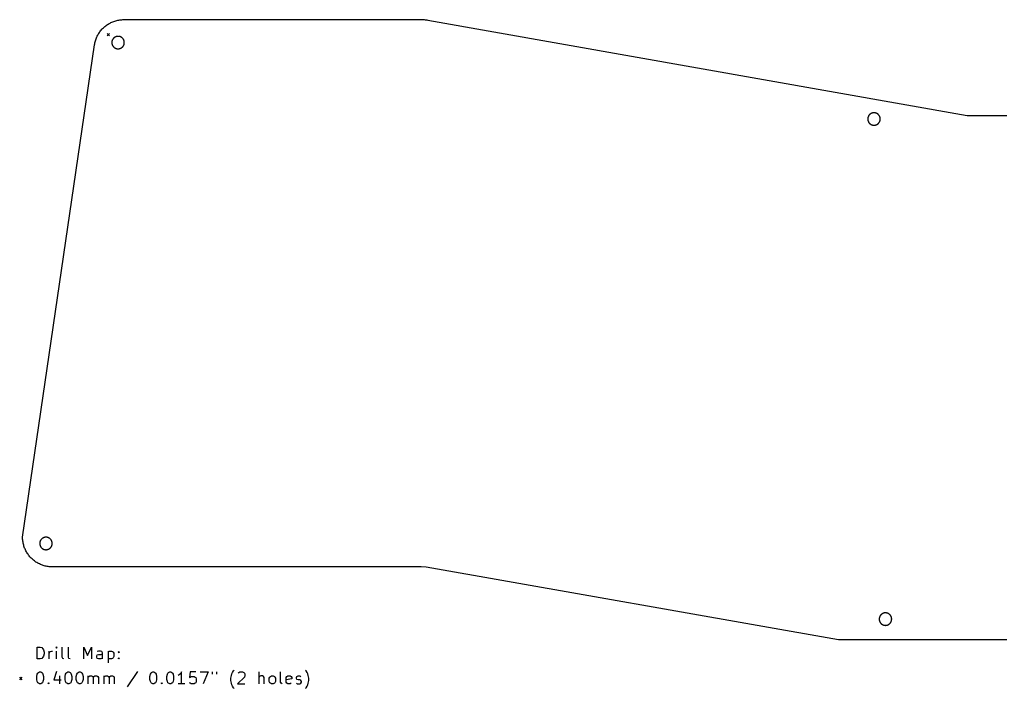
# Model space of a CAD drawing. Extents: x 37 to 367, y -224 to -111.
# Drawn here: x 37.1 to 202.2, y -223.9 to -111.3 of the extents above; entities that cross this region are included whole.
import ezdxf

# ---------------------------------------------------------------- set-up
doc = ezdxf.new("R2010")
doc.units = 0
doc.layers.add('BLACK', color=7, linetype='CONTINUOUS')

msp = doc.modelspace()

# ---------------------------------------------------------------- linework, layer by layer
at = {"layer": 'BLACK', "linetype": 'CONTINUOUS'}
for p, q in [((51.5826, -112.321), (51.7213, -112.218)), ((51.7213, -112.218), (51.8635, -112.119)), ((51.8635, -112.119), (52.009, -112.026)), ((52.009, -112.026), (52.1577, -111.938)), ((52.1577, -111.938), (52.3093, -111.855)), ((52.3093, -111.855), (52.4637, -111.777)), ((52.4637, -111.777), (52.6207, -111.704)), ((52.6207, -111.704), (52.7801, -111.637)), ((52.7801, -111.637), (52.9417, -111.576)), ((52.9417, -111.576), (53.1053, -111.52)), ((53.1053, -111.52), (53.2708, -111.47)), ((53.2708, -111.47), (53.4379, -111.426)), ((53.4379, -111.426), (53.6065, -111.387)), ((53.6065, -111.387), (53.7763, -111.354)), ((53.7763, -111.354), (53.9471, -111.328)), ((53.9471, -111.328), (54.1187, -111.307)), ((54.1187, -111.307), (54.291, -111.292)), ((54.291, -111.292), (54.4636, -111.283)), ((54.4636, -111.283), (54.6365, -111.28)), ((54.6365, -111.28), (104.91, -111.276)), ((104.91, -111.276), (105.055, -111.278)), ((105.055, -111.278), (105.201, -111.284)), ((105.201, -111.284), (105.346, -111.295)), ((105.346, -111.295), (105.491, -111.31)), ((105.491, -111.31), (105.636, -111.329)), ((105.636, -111.329), (105.78, -111.352)), ((105.78, -111.352), (196.597, -127.396)), ((50.1657, -114.042), (50.2458, -113.888)), ((50.2458, -113.888), (50.3311, -113.738)), ((50.3311, -113.738), (50.4215, -113.591)), ((50.4215, -113.591), (50.517, -113.446)), ((50.517, -113.446), (50.6175, -113.306)), ((50.6175, -113.306), (50.7227, -113.169)), ((50.7227, -113.169), (50.8326, -113.035)), ((50.8326, -113.035), (50.9471, -112.905)), ((50.9471, -112.905), (51.0659, -112.78)), ((51.0659, -112.78), (51.1891, -112.659)), ((51.1891, -112.659), (51.3163, -112.541)), ((51.3163, -112.541), (51.4476, -112.429)), ((51.4476, -112.429), (51.5826, -112.321)), ((51.8, -113.6), (52.2, -114)), ((52.2, -113.6), (51.8, -114)), ((37.5858, -198.421), (49.6952, -115.518)), ((49.6952, -115.518), (49.7244, -115.348)), ((49.7244, -115.348), (49.7596, -115.179)), ((49.7596, -115.179), (49.8006, -115.011)), ((49.8006, -115.011), (49.8473, -114.844)), ((49.8473, -114.844), (49.8998, -114.679)), ((49.8998, -114.679), (49.958, -114.517)), ((49.958, -114.517), (50.0218, -114.356)), ((50.0218, -114.356), (50.091, -114.198)), ((50.091, -114.198), (50.1657, -114.042)), ((52.6117, -115.087), (52.6104, -115.123)), ((52.6104, -115.123), (52.6104, -115.159)), ((52.6104, -115.159), (52.6117, -115.196)), ((52.6142, -115.05), (52.6117, -115.087)), ((52.6117, -115.196), (52.6142, -115.232)), ((52.618, -115.014), (52.6142, -115.05)), ((52.6142, -115.232), (52.618, -115.268)), ((52.623, -114.978), (52.618, -115.014)), ((52.618, -115.268), (52.623, -115.305)), ((52.6293, -114.942), (52.623, -114.978)), ((52.623, -115.305), (52.6293, -115.34)), ((52.6369, -114.906), (52.6293, -114.942)), ((52.6293, -115.34), (52.6369, -115.376)), ((52.6456, -114.871), (52.6369, -114.906)), ((52.6369, -115.376), (52.6456, -115.411)), ((52.6556, -114.836), (52.6456, -114.871)), ((52.6456, -115.411), (52.6556, -115.447)), ((52.6668, -114.801), (52.6556, -114.836)), ((52.6556, -115.447), (52.6668, -115.481)), ((52.6792, -114.767), (52.6668, -114.801)), ((52.6668, -115.481), (52.6792, -115.515)), ((52.6928, -114.733), (52.6792, -114.767)), ((52.6792, -115.515), (52.6928, -115.549)), ((52.7075, -114.7), (52.6928, -114.733)), ((52.6928, -115.549), (52.7075, -115.583)), ((52.7234, -114.667), (52.7075, -114.7)), ((52.7405, -114.635), (52.7234, -114.667)), ((52.7586, -114.603), (52.7405, -114.635)), ((52.7778, -114.572), (52.7586, -114.603)), ((52.7981, -114.542), (52.7778, -114.572)), ((52.8194, -114.512), (52.7981, -114.542)), ((52.8418, -114.483), (52.8194, -114.512)), ((52.8651, -114.455), (52.8418, -114.483)), ((52.8894, -114.428), (52.8651, -114.455)), ((52.9146, -114.402), (52.8894, -114.428)), ((52.9407, -114.377), (52.9146, -114.402)), ((52.9676, -114.352), (52.9407, -114.377)), ((52.9954, -114.328), (52.9676, -114.352)), ((53.0241, -114.306), (52.9954, -114.328)), ((53.0534, -114.284), (53.0241, -114.306)), ((53.0835, -114.264), (53.0534, -114.284)), ((53.1143, -114.244), (53.0835, -114.264)), ((53.1458, -114.226), (53.1143, -114.244)), ((53.1779, -114.209), (53.1458, -114.226)), ((53.2105, -114.192), (53.1779, -114.209)), ((53.2437, -114.177), (53.2105, -114.192)), ((53.2774, -114.163), (53.2437, -114.177)), ((53.3116, -114.151), (53.2774, -114.163)), ((53.3462, -114.139), (53.3116, -114.151)), ((53.3811, -114.129), (53.3462, -114.139)), ((53.4164, -114.12), (53.3811, -114.129)), ((53.452, -114.112), (53.4164, -114.12)), ((53.4879, -114.105), (53.452, -114.112)), ((53.5239, -114.1), (53.4879, -114.105)), ((53.5602, -114.096), (53.5239, -114.1)), ((53.5965, -114.093), (53.5602, -114.096)), ((53.6329, -114.092), (53.5965, -114.093)), ((53.6693, -114.091), (53.6329, -114.092)), ((53.7058, -114.092), (53.6693, -114.091)), ((53.7422, -114.094), (53.7058, -114.092)), ((53.7784, -114.098), (53.7422, -114.094)), ((53.8146, -114.103), (53.7784, -114.098)), ((53.8505, -114.109), (53.8146, -114.103)), ((53.8863, -114.116), (53.8505, -114.109)), ((53.9217, -114.124), (53.8863, -114.116)), ((53.9568, -114.134), (53.9217, -114.124)), ((53.9916, -114.145), (53.9568, -114.134)), ((54.026, -114.157), (53.9916, -114.145)), ((54.0599, -114.17), (54.026, -114.157)), ((54.0934, -114.185), (54.0599, -114.17)), ((54.1263, -114.2), (54.0934, -114.185)), ((54.1587, -114.217), (54.1263, -114.2)), ((54.1905, -114.235), (54.1587, -114.217)), ((54.2216, -114.254), (54.1905, -114.235)), ((54.2521, -114.274), (54.2216, -114.254)), ((54.2818, -114.295), (54.2521, -114.274)), ((54.3108, -114.317), (54.2818, -114.295)), ((54.339, -114.34), (54.3108, -114.317)), ((54.3664, -114.364), (54.339, -114.34)), ((54.393, -114.389), (54.3664, -114.364)), ((54.4186, -114.415), (54.393, -114.389)), ((54.4434, -114.442), (54.4186, -114.415)), ((54.4672, -114.469), (54.4434, -114.442)), ((54.49, -114.498), (54.4672, -114.469)), ((54.5118, -114.527), (54.49, -114.498)), ((54.5326, -114.557), (54.5118, -114.527)), ((54.5524, -114.588), (54.5326, -114.557)), ((54.5711, -114.619), (54.5524, -114.588)), ((54.5887, -114.651), (54.5711, -114.619)), ((54.6051, -114.683), (54.5887, -114.651)), ((54.6204, -114.716), (54.6051, -114.683)), ((54.6051, -115.599), (54.6204, -115.566)), ((54.6346, -114.75), (54.6204, -114.716)), ((54.6204, -115.566), (54.6346, -115.532)), ((54.6476, -114.784), (54.6346, -114.75)), ((54.6346, -115.532), (54.6476, -115.498)), ((54.6594, -114.818), (54.6476, -114.784)), ((54.6476, -115.498), (54.6594, -115.464)), ((54.67, -114.853), (54.6594, -114.818)), ((54.6594, -115.464), (54.67, -115.429)), ((54.6794, -114.889), (54.67, -114.853)), ((54.67, -115.429), (54.6794, -115.394)), ((54.6875, -114.924), (54.6794, -114.889)), ((54.6794, -115.394), (54.6875, -115.358)), ((54.6945, -114.96), (54.6875, -114.924)), ((54.6875, -115.358), (54.6945, -115.323)), ((54.7001, -114.996), (54.6945, -114.96)), ((54.6945, -115.323), (54.7001, -115.287)), ((54.7045, -115.032), (54.7001, -114.996)), ((54.7001, -115.287), (54.7045, -115.25)), ((54.7077, -115.068), (54.7045, -115.032)), ((54.7045, -115.25), (54.7077, -115.214)), ((54.7096, -115.105), (54.7077, -115.068)), ((54.7077, -115.214), (54.7096, -115.178)), ((54.7102, -115.141), (54.7096, -115.105)), ((54.7096, -115.178), (54.7102, -115.141)), ((52.7075, -115.583), (52.7234, -115.615)), ((52.7234, -115.615), (52.7405, -115.648)), ((52.7405, -115.648), (52.7586, -115.679)), ((52.7586, -115.679), (52.7778, -115.71)), ((52.7778, -115.71), (52.7981, -115.741)), ((52.7981, -115.741), (52.8194, -115.77)), ((52.8194, -115.77), (52.8418, -115.799)), ((52.8418, -115.799), (52.8651, -115.827)), ((52.8651, -115.827), (52.8894, -115.854)), ((52.8894, -115.854), (52.9146, -115.88)), ((52.9146, -115.88), (52.9407, -115.906)), ((52.9407, -115.906), (52.9676, -115.93)), ((52.9676, -115.93), (52.9954, -115.954)), ((52.9954, -115.954), (53.0241, -115.977)), ((53.0241, -115.977), (53.0534, -115.998)), ((53.0534, -115.998), (53.0835, -116.019)), ((53.0835, -116.019), (53.1143, -116.038)), ((53.1143, -116.038), (53.1458, -116.057)), ((53.1458, -116.057), (53.1779, -116.074)), ((53.1779, -116.074), (53.2105, -116.09)), ((53.2105, -116.09), (53.2437, -116.105)), ((53.2437, -116.105), (53.2774, -116.119)), ((53.2774, -116.119), (53.3116, -116.132)), ((53.3116, -116.132), (53.3462, -116.143)), ((53.3462, -116.143), (53.3811, -116.153)), ((53.3811, -116.153), (53.4164, -116.162)), ((53.4164, -116.162), (53.452, -116.17)), ((53.452, -116.17), (53.4879, -116.177)), ((53.4879, -116.177), (53.5239, -116.182)), ((53.5239, -116.182), (53.5602, -116.186)), ((53.5602, -116.186), (53.5965, -116.189)), ((53.5965, -116.189), (53.6329, -116.191)), ((53.6329, -116.191), (53.6693, -116.191)), ((53.6693, -116.191), (53.7058, -116.19)), ((53.7058, -116.19), (53.7422, -116.188)), ((53.7422, -116.188), (53.7784, -116.185)), ((53.7784, -116.185), (53.8146, -116.18)), ((53.8146, -116.18), (53.8505, -116.174)), ((53.8505, -116.174), (53.8863, -116.167)), ((53.8863, -116.167), (53.9217, -116.158)), ((53.9217, -116.158), (53.9568, -116.148)), ((53.9568, -116.148), (53.9916, -116.138)), ((53.9916, -116.138), (54.026, -116.125)), ((54.026, -116.125), (54.0599, -116.112)), ((54.0599, -116.112), (54.0934, -116.098)), ((54.0934, -116.098), (54.1263, -116.082)), ((54.1263, -116.082), (54.1587, -116.065)), ((54.1587, -116.065), (54.1905, -116.047)), ((54.1905, -116.047), (54.2216, -116.029)), ((54.2216, -116.029), (54.2521, -116.008)), ((54.2521, -116.008), (54.2818, -115.987)), ((54.2818, -115.987), (54.3108, -115.965)), ((54.3108, -115.965), (54.339, -115.942)), ((54.339, -115.942), (54.3664, -115.918)), ((54.3664, -115.918), (54.393, -115.893)), ((54.393, -115.893), (54.4186, -115.867)), ((54.4186, -115.867), (54.4434, -115.841)), ((54.4434, -115.841), (54.4672, -115.813)), ((54.4672, -115.813), (54.49, -115.785)), ((54.49, -115.785), (54.5118, -115.755)), ((54.5118, -115.755), (54.5326, -115.725)), ((54.5326, -115.725), (54.5524, -115.695)), ((54.5524, -115.695), (54.5711, -115.664)), ((54.5711, -115.664), (54.5887, -115.632)), ((54.5887, -115.632), (54.6051, -115.599)), ((180.369, -127.116), (180.338, -127.136)), ((180.4, -127.098), (180.369, -127.116)), ((180.433, -127.081), (180.4, -127.098)), ((180.465, -127.065), (180.433, -127.081)), ((180.498, -127.049), (180.465, -127.065)), ((180.532, -127.036), (180.498, -127.049)), ((180.566, -127.023), (180.532, -127.036)), ((180.601, -127.011), (180.566, -127.023)), ((180.636, -127.001), (180.601, -127.011)), ((180.671, -126.992), (180.636, -127.001)), ((180.707, -126.984), (180.671, -126.992)), ((180.743, -126.978), (180.707, -126.984)), ((180.779, -126.972), (180.743, -126.978)), ((180.815, -126.968), (180.779, -126.972)), ((180.851, -126.965), (180.815, -126.968)), ((180.888, -126.964), (180.851, -126.965)), ((180.924, -126.963), (180.888, -126.964)), ((180.96, -126.964), (180.924, -126.963)), ((180.997, -126.967), (180.96, -126.964)), ((181.033, -126.97), (180.997, -126.967)), ((181.069, -126.975), (181.033, -126.97)), ((181.105, -126.981), (181.069, -126.975)), ((181.141, -126.988), (181.105, -126.981)), ((181.176, -126.996), (181.141, -126.988)), ((181.212, -127.006), (181.176, -126.996)), ((181.246, -127.017), (181.212, -127.006)), ((181.281, -127.029), (181.246, -127.017)), ((181.315, -127.042), (181.281, -127.029)), ((181.348, -127.057), (181.315, -127.042)), ((181.381, -127.072), (181.348, -127.057)), ((181.413, -127.089), (181.381, -127.072)), ((181.445, -127.107), (181.413, -127.089)), ((181.476, -127.126), (181.445, -127.107)), ((181.507, -127.146), (181.476, -127.126)), ((179.866, -127.959), (179.865, -127.995)), ((179.865, -127.995), (179.865, -128.032)), ((179.865, -128.032), (179.866, -128.068)), ((179.869, -127.922), (179.866, -127.959)), ((179.866, -128.068), (179.869, -128.104)), ((179.873, -127.886), (179.869, -127.922)), ((179.869, -128.104), (179.873, -128.141)), ((179.878, -127.85), (179.873, -127.886)), ((179.873, -128.141), (179.878, -128.177)), ((179.884, -127.814), (179.878, -127.85)), ((179.878, -128.177), (179.884, -128.213)), ((179.892, -127.778), (179.884, -127.814)), ((179.884, -128.213), (179.892, -128.248)), ((179.9, -127.743), (179.892, -127.778)), ((179.892, -128.248), (179.9, -128.284)), ((179.91, -127.708), (179.9, -127.743)), ((179.9, -128.284), (179.91, -128.319)), ((179.921, -127.673), (179.91, -127.708)), ((179.91, -128.319), (179.921, -128.353)), ((179.934, -127.639), (179.921, -127.673)), ((179.921, -128.353), (179.934, -128.388)), ((179.947, -127.605), (179.934, -127.639)), ((179.934, -128.388), (179.947, -128.421)), ((179.962, -127.572), (179.947, -127.605)), ((179.947, -128.421), (179.962, -128.455)), ((179.978, -127.539), (179.962, -127.572)), ((179.962, -128.455), (179.978, -128.488)), ((179.995, -127.507), (179.978, -127.539)), ((179.978, -128.488), (179.995, -128.52)), ((180.013, -127.475), (179.995, -127.507)), ((179.995, -128.52), (180.013, -128.551)), ((180.032, -127.444), (180.013, -127.475)), ((180.013, -128.551), (180.032, -128.582)), ((180.053, -127.414), (180.032, -127.444)), ((180.032, -128.582), (180.053, -128.613)), ((180.074, -127.384), (180.053, -127.414)), ((180.053, -128.613), (180.074, -128.642)), ((180.096, -127.356), (180.074, -127.384)), ((180.074, -128.642), (180.096, -128.671)), ((180.12, -127.328), (180.096, -127.356)), ((180.096, -128.671), (180.12, -128.699)), ((180.144, -127.3), (180.12, -127.328)), ((180.12, -128.699), (180.144, -128.726)), ((180.169, -127.274), (180.144, -127.3)), ((180.144, -128.726), (180.169, -128.753)), ((180.195, -127.249), (180.169, -127.274)), ((180.169, -128.753), (180.195, -128.778)), ((180.222, -127.224), (180.195, -127.249)), ((180.195, -128.778), (180.222, -128.803)), ((180.25, -127.201), (180.222, -127.224)), ((180.279, -127.178), (180.25, -127.201)), ((180.308, -127.156), (180.279, -127.178)), ((180.338, -127.136), (180.308, -127.156)), ((181.536, -127.167), (181.507, -127.146)), ((181.565, -127.189), (181.536, -127.167)), ((181.594, -127.212), (181.565, -127.189)), ((181.621, -127.236), (181.594, -127.212)), ((181.648, -127.261), (181.621, -127.236)), ((181.621, -128.79), (181.648, -128.765)), ((181.673, -127.287), (181.648, -127.261)), ((181.648, -128.765), (181.673, -128.74)), ((181.698, -127.314), (181.673, -127.287)), ((181.673, -128.74), (181.698, -128.713)), ((181.722, -127.342), (181.698, -127.314)), ((181.698, -128.713), (181.722, -128.685)), ((181.745, -127.37), (181.722, -127.342)), ((181.722, -128.685), (181.745, -128.657)), ((181.767, -127.399), (181.745, -127.37)), ((181.745, -128.657), (181.767, -128.628)), ((181.787, -127.429), (181.767, -127.399)), ((181.767, -128.628), (181.787, -128.598)), ((181.807, -127.46), (181.787, -127.429)), ((181.787, -128.598), (181.807, -128.567)), ((181.826, -127.491), (181.807, -127.46)), ((181.807, -128.567), (181.826, -128.536)), ((181.843, -127.523), (181.826, -127.491)), ((181.826, -128.536), (181.843, -128.504)), ((181.86, -127.555), (181.843, -127.523)), ((181.843, -128.504), (181.86, -128.471)), ((181.875, -127.588), (181.86, -127.555)), ((181.86, -128.471), (181.875, -128.438)), ((181.889, -127.622), (181.875, -127.588)), ((181.875, -128.438), (181.889, -128.405)), ((181.902, -127.656), (181.889, -127.622)), ((181.889, -128.405), (181.902, -128.371)), ((181.914, -127.691), (181.902, -127.656)), ((181.902, -128.371), (181.914, -128.336)), ((181.925, -127.725), (181.914, -127.691)), ((181.914, -128.336), (181.925, -128.301)), ((181.934, -127.761), (181.925, -127.725)), ((181.925, -128.301), (181.934, -128.266)), ((181.942, -127.796), (181.934, -127.761)), ((181.934, -128.266), (181.942, -128.23)), ((181.949, -127.832), (181.942, -127.796)), ((181.942, -128.23), (181.949, -128.195)), ((181.955, -127.868), (181.949, -127.832)), ((181.949, -128.195), (181.955, -128.159)), ((181.959, -127.904), (181.955, -127.868)), ((181.955, -128.159), (181.959, -128.122)), ((181.962, -127.941), (181.959, -127.904)), ((181.959, -128.122), (181.962, -128.086)), ((181.964, -127.977), (181.962, -127.941)), ((181.962, -128.086), (181.964, -128.05)), ((181.965, -128.013), (181.964, -127.977)), ((181.964, -128.05), (181.965, -128.013)), ((196.597, -127.396), (196.655, -127.406)), ((196.655, -127.406), (196.713, -127.413)), ((196.713, -127.413), (196.771, -127.419)), ((196.771, -127.419), (196.829, -127.423)), ((196.829, -127.423), (196.887, -127.426)), ((196.887, -127.426), (196.945, -127.427)), ((196.945, -127.427), (208.721, -127.427)), ((180.222, -128.803), (180.25, -128.826)), ((180.25, -128.826), (180.279, -128.849)), ((180.279, -128.849), (180.308, -128.87)), ((180.308, -128.87), (180.338, -128.891)), ((180.338, -128.891), (180.369, -128.91)), ((180.369, -128.91), (180.4, -128.929)), ((180.4, -128.929), (180.433, -128.946)), ((180.433, -128.946), (180.465, -128.962)), ((180.465, -128.962), (180.498, -128.977)), ((180.498, -128.977), (180.532, -128.991)), ((180.532, -128.991), (180.566, -129.004)), ((180.566, -129.004), (180.601, -129.015)), ((180.601, -129.015), (180.636, -129.026)), ((180.636, -129.026), (180.671, -129.035)), ((180.671, -129.035), (180.707, -129.042)), ((180.707, -129.042), (180.743, -129.049)), ((180.743, -129.049), (180.779, -129.054)), ((180.779, -129.054), (180.815, -129.059)), ((180.815, -129.059), (180.851, -129.061)), ((180.851, -129.061), (180.888, -129.063)), ((180.888, -129.063), (180.924, -129.063)), ((180.924, -129.063), (180.96, -129.062)), ((180.96, -129.062), (180.997, -129.06)), ((180.997, -129.06), (181.033, -129.057)), ((181.033, -129.057), (181.069, -129.052)), ((181.069, -129.052), (181.105, -129.046)), ((181.105, -129.046), (181.141, -129.039)), ((181.141, -129.039), (181.176, -129.03)), ((181.176, -129.03), (181.212, -129.021)), ((181.212, -129.021), (181.246, -129.01)), ((181.246, -129.01), (181.281, -128.998)), ((181.281, -128.998), (181.315, -128.984)), ((181.315, -128.984), (181.348, -128.97)), ((181.348, -128.97), (181.381, -128.954)), ((181.381, -128.954), (181.413, -128.937)), ((181.413, -128.937), (181.445, -128.92)), ((181.445, -128.92), (181.476, -128.901)), ((181.476, -128.901), (181.507, -128.881)), ((181.507, -128.881), (181.536, -128.86)), ((181.536, -128.86), (181.565, -128.838)), ((181.565, -128.838), (181.594, -128.814)), ((181.594, -128.814), (181.621, -128.79)), ((37.5886, -198.592), (37.5858, -198.421)), ((37.5973, -198.762), (37.5886, -198.592)), ((37.6118, -198.932), (37.5973, -198.762)), ((37.6321, -199.102), (37.6118, -198.932)), ((37.6582, -199.271), (37.6321, -199.102)), ((37.69, -199.439), (37.6582, -199.271)), ((37.7275, -199.605), (37.69, -199.439)), ((37.7707, -199.77), (37.7275, -199.605)), ((37.8196, -199.934), (37.7707, -199.77)), ((40.4758, -199.428), (40.4746, -199.465)), ((40.4746, -199.465), (40.4746, -199.501)), ((40.4746, -199.501), (40.4758, -199.538)), ((40.4784, -199.392), (40.4758, -199.428)), ((40.4758, -199.538), (40.4784, -199.574)), ((40.4821, -199.356), (40.4784, -199.392)), ((40.4784, -199.574), (40.4821, -199.61)), ((40.4872, -199.32), (40.4821, -199.356)), ((40.4821, -199.61), (40.4872, -199.646)), ((40.4935, -199.284), (40.4872, -199.32)), ((40.4872, -199.646), (40.4935, -199.682)), ((40.501, -199.248), (40.4935, -199.284)), ((40.4935, -199.682), (40.501, -199.718)), ((40.5098, -199.213), (40.501, -199.248)), ((40.501, -199.718), (40.5098, -199.753)), ((40.5198, -199.178), (40.5098, -199.213)), ((40.5098, -199.753), (40.5198, -199.788)), ((40.531, -199.143), (40.5198, -199.178)), ((40.5434, -199.109), (40.531, -199.143)), ((40.557, -199.075), (40.5434, -199.109)), ((40.5717, -199.042), (40.557, -199.075)), ((40.5876, -199.009), (40.5717, -199.042)), ((40.6046, -198.976), (40.5876, -199.009)), ((40.6228, -198.945), (40.6046, -198.976)), ((40.642, -198.914), (40.6228, -198.945)), ((40.6623, -198.884), (40.642, -198.914)), ((40.6836, -198.854), (40.6623, -198.884)), ((40.7059, -198.825), (40.6836, -198.854)), ((40.7292, -198.797), (40.7059, -198.825)), ((40.7535, -198.77), (40.7292, -198.797)), ((40.7787, -198.744), (40.7535, -198.77)), ((40.8048, -198.718), (40.7787, -198.744)), ((40.8318, -198.694), (40.8048, -198.718)), ((40.8596, -198.67), (40.8318, -198.694)), ((40.8882, -198.648), (40.8596, -198.67)), ((40.9176, -198.626), (40.8882, -198.648)), ((40.9477, -198.606), (40.9176, -198.626)), ((40.9785, -198.586), (40.9477, -198.606)), ((41.01, -198.568), (40.9785, -198.586)), ((41.042, -198.55), (41.01, -198.568)), ((41.0747, -198.534), (41.042, -198.55)), ((41.1079, -198.519), (41.0747, -198.534)), ((41.1416, -198.505), (41.1079, -198.519)), ((41.1758, -198.493), (41.1416, -198.505)), ((41.2104, -198.481), (41.1758, -198.493)), ((41.2453, -198.471), (41.2104, -198.481)), ((41.2806, -198.462), (41.2453, -198.471)), ((41.3162, -198.454), (41.2806, -198.462)), ((41.3521, -198.447), (41.3162, -198.454)), ((41.3881, -198.442), (41.3521, -198.447)), ((41.4243, -198.438), (41.3881, -198.442)), ((41.4607, -198.435), (41.4243, -198.438)), ((41.4971, -198.433), (41.4607, -198.435)), ((41.5335, -198.433), (41.4971, -198.433)), ((41.57, -198.434), (41.5335, -198.433)), ((41.6063, -198.436), (41.57, -198.434)), ((41.6426, -198.44), (41.6063, -198.436)), ((41.6788, -198.444), (41.6426, -198.44)), ((41.7147, -198.45), (41.6788, -198.444)), ((41.7504, -198.458), (41.7147, -198.45)), ((41.7859, -198.466), (41.7504, -198.458)), ((41.821, -198.476), (41.7859, -198.466)), ((41.8558, -198.487), (41.821, -198.476)), ((41.8902, -198.499), (41.8558, -198.487)), ((41.9241, -198.512), (41.8902, -198.499)), ((41.9576, -198.526), (41.9241, -198.512)), ((41.9905, -198.542), (41.9576, -198.526)), ((42.0229, -198.559), (41.9905, -198.542)), ((42.0547, -198.577), (42.0229, -198.559)), ((42.0858, -198.596), (42.0547, -198.577)), ((42.1163, -198.616), (42.0858, -198.596)), ((42.146, -198.637), (42.1163, -198.616)), ((42.175, -198.659), (42.146, -198.637)), ((42.2032, -198.682), (42.175, -198.659)), ((42.2306, -198.706), (42.2032, -198.682)), ((42.2571, -198.731), (42.2306, -198.706)), ((42.2828, -198.757), (42.2571, -198.731)), ((42.3075, -198.784), (42.2828, -198.757)), ((42.3314, -198.811), (42.3075, -198.784)), ((42.3542, -198.84), (42.3314, -198.811)), ((42.376, -198.869), (42.3542, -198.84)), ((42.3968, -198.899), (42.376, -198.869)), ((42.4166, -198.929), (42.3968, -198.899)), ((42.4352, -198.961), (42.4166, -198.929)), ((42.4528, -198.993), (42.4352, -198.961)), ((42.4693, -199.025), (42.4528, -198.993)), ((42.4846, -199.058), (42.4693, -199.025)), ((42.4988, -199.092), (42.4846, -199.058)), ((42.5118, -199.126), (42.4988, -199.092)), ((42.5236, -199.16), (42.5118, -199.126)), ((42.5342, -199.195), (42.5236, -199.16)), ((42.5236, -199.806), (42.5342, -199.771)), ((42.5436, -199.23), (42.5342, -199.195)), ((42.5342, -199.771), (42.5436, -199.736)), ((42.5517, -199.266), (42.5436, -199.23)), ((42.5436, -199.736), (42.5517, -199.7)), ((42.5586, -199.302), (42.5517, -199.266)), ((42.5517, -199.7), (42.5586, -199.664)), ((42.5643, -199.338), (42.5586, -199.302)), ((42.5586, -199.664), (42.5643, -199.628)), ((42.5687, -199.374), (42.5643, -199.338)), ((42.5643, -199.628), (42.5687, -199.592)), ((42.5719, -199.41), (42.5687, -199.374)), ((42.5687, -199.592), (42.5719, -199.556)), ((42.5738, -199.447), (42.5719, -199.41)), ((42.5719, -199.556), (42.5738, -199.519)), ((42.5744, -199.483), (42.5738, -199.447)), ((42.5738, -199.519), (42.5744, -199.483)), ((37.8739, -200.096), (37.8196, -199.934)), ((37.9338, -200.256), (37.8739, -200.096)), ((37.9991, -200.414), (37.9338, -200.256)), ((38.0698, -200.569), (37.9991, -200.414)), ((38.1457, -200.722), (38.0698, -200.569)), ((38.2268, -200.872), (38.1457, -200.722)), ((38.313, -201.02), (38.2268, -200.872)), ((38.4042, -201.164), (38.313, -201.02)), ((38.5002, -201.305), (38.4042, -201.164)), ((38.601, -201.443), (38.5002, -201.305)), ((40.5198, -199.788), (40.531, -199.823)), ((40.531, -199.823), (40.5434, -199.857)), ((40.5434, -199.857), (40.557, -199.891)), ((40.557, -199.891), (40.5717, -199.924)), ((40.5717, -199.924), (40.5876, -199.957)), ((40.5876, -199.957), (40.6046, -199.989)), ((40.6046, -199.989), (40.6228, -200.021)), ((40.6228, -200.021), (40.642, -200.052)), ((40.642, -200.052), (40.6623, -200.082)), ((40.6623, -200.082), (40.6836, -200.112)), ((40.6836, -200.112), (40.7059, -200.141)), ((40.7059, -200.141), (40.7292, -200.169)), ((40.7292, -200.169), (40.7535, -200.196)), ((40.7535, -200.196), (40.7787, -200.222)), ((40.7787, -200.222), (40.8048, -200.248)), ((40.8048, -200.248), (40.8318, -200.272)), ((40.8318, -200.272), (40.8596, -200.296)), ((40.8596, -200.296), (40.8882, -200.318)), ((40.8882, -200.318), (40.9176, -200.34)), ((40.9176, -200.34), (40.9477, -200.36)), ((40.9477, -200.36), (40.9785, -200.38)), ((40.9785, -200.38), (41.01, -200.398)), ((41.01, -200.398), (41.042, -200.416)), ((41.042, -200.416), (41.0747, -200.432)), ((41.0747, -200.432), (41.1079, -200.447)), ((41.1079, -200.447), (41.1416, -200.461)), ((41.1416, -200.461), (41.1758, -200.473)), ((41.1758, -200.473), (41.2104, -200.485)), ((41.2104, -200.485), (41.2453, -200.495)), ((41.2453, -200.495), (41.2806, -200.504)), ((41.2806, -200.504), (41.3162, -200.512)), ((41.3162, -200.512), (41.3521, -200.519)), ((41.3521, -200.519), (41.3881, -200.524)), ((41.3881, -200.524), (41.4243, -200.528)), ((41.4243, -200.528), (41.4607, -200.531)), ((41.4607, -200.531), (41.4971, -200.533)), ((41.4971, -200.533), (41.5335, -200.533)), ((41.5335, -200.533), (41.57, -200.532)), ((41.57, -200.532), (41.6063, -200.53)), ((41.6063, -200.53), (41.6426, -200.526)), ((41.6426, -200.526), (41.6788, -200.522)), ((41.6788, -200.522), (41.7147, -200.516)), ((41.7147, -200.516), (41.7504, -200.508)), ((41.7504, -200.508), (41.7859, -200.5)), ((41.7859, -200.5), (41.821, -200.49)), ((41.821, -200.49), (41.8558, -200.479)), ((41.8558, -200.479), (41.8902, -200.467)), ((41.8902, -200.467), (41.9241, -200.454)), ((41.9241, -200.454), (41.9576, -200.439)), ((41.9576, -200.439), (41.9905, -200.424)), ((41.9905, -200.424), (42.0229, -200.407)), ((42.0229, -200.407), (42.0547, -200.389)), ((42.0547, -200.389), (42.0858, -200.37)), ((42.0858, -200.37), (42.1163, -200.35)), ((42.1163, -200.35), (42.146, -200.329)), ((42.146, -200.329), (42.175, -200.307)), ((42.175, -200.307), (42.2032, -200.284)), ((42.2032, -200.284), (42.2306, -200.26)), ((42.2306, -200.26), (42.2571, -200.235)), ((42.2571, -200.235), (42.2828, -200.209)), ((42.2828, -200.209), (42.3075, -200.182)), ((42.3075, -200.182), (42.3314, -200.155)), ((42.3314, -200.155), (42.3542, -200.126)), ((42.3542, -200.126), (42.376, -200.097)), ((42.376, -200.097), (42.3968, -200.067)), ((42.3968, -200.067), (42.4166, -200.037)), ((42.4166, -200.037), (42.4352, -200.005)), ((42.4352, -200.005), (42.4528, -199.973)), ((42.4528, -199.973), (42.4693, -199.941)), ((42.4693, -199.941), (42.4846, -199.908)), ((42.4846, -199.908), (42.4988, -199.874)), ((42.4988, -199.874), (42.5118, -199.84)), ((42.5118, -199.84), (42.5236, -199.806)), ((38.7065, -201.578), (38.601, -201.443)), ((38.8165, -201.708), (38.7065, -201.578)), ((38.9309, -201.835), (38.8165, -201.708)), ((39.0495, -201.958), (38.9309, -201.835)), ((39.1723, -202.077), (39.0495, -201.958)), ((39.2991, -202.191), (39.1723, -202.077)), ((39.4297, -202.301), (39.2991, -202.191)), ((39.5639, -202.407), (39.4297, -202.301)), ((39.7017, -202.507), (39.5639, -202.407)), ((39.8429, -202.604), (39.7017, -202.507)), ((39.9873, -202.695), (39.8429, -202.604)), ((40.1347, -202.781), (39.9873, -202.695)), ((40.2849, -202.862), (40.1347, -202.781)), ((40.4378, -202.938), (40.2849, -202.862)), ((40.5933, -203.009), (40.4378, -202.938)), ((40.7511, -203.074), (40.5933, -203.009)), ((40.911, -203.134), (40.7511, -203.074)), ((41.0728, -203.189), (40.911, -203.134)), ((41.2365, -203.238), (41.0728, -203.189)), ((41.4017, -203.281), (41.2365, -203.238)), ((41.5682, -203.318), (41.4017, -203.281)), ((41.736, -203.35), (41.5682, -203.318)), ((41.9048, -203.376), (41.736, -203.35)), ((42.0743, -203.397), (41.9048, -203.376)), ((42.2445, -203.411), (42.0743, -203.397)), ((42.415, -203.42), (42.2445, -203.411)), ((42.5858, -203.423), (42.415, -203.42)), ((104.677, -203.423), (42.5858, -203.423)), ((105.544, -203.499), (104.677, -203.423)), ((174.962, -215.718), (105.544, -203.499)), ((182.295, -211.321), (182.264, -211.341)), ((182.326, -211.303), (182.295, -211.321)), ((182.359, -211.285), (182.326, -211.303)), ((182.391, -211.269), (182.359, -211.285)), ((182.424, -211.254), (182.391, -211.269)), ((182.458, -211.24), (182.424, -211.254)), ((182.492, -211.228), (182.458, -211.24)), ((182.527, -211.216), (182.492, -211.228)), ((182.562, -211.206), (182.527, -211.216)), ((182.597, -211.197), (182.562, -211.206)), ((182.633, -211.189), (182.597, -211.197)), ((182.669, -211.182), (182.633, -211.189)), ((182.705, -211.177), (182.669, -211.182)), ((182.741, -211.173), (182.705, -211.177)), ((182.777, -211.17), (182.741, -211.173)), ((182.814, -211.168), (182.777, -211.17)), ((182.85, -211.168), (182.814, -211.168)), ((182.886, -211.169), (182.85, -211.168)), ((182.923, -211.171), (182.886, -211.169)), ((182.959, -211.175), (182.923, -211.171)), ((182.995, -211.18), (182.959, -211.175)), ((183.031, -211.186), (182.995, -211.18)), ((183.067, -211.193), (183.031, -211.186)), ((183.102, -211.201), (183.067, -211.193)), ((183.138, -211.211), (183.102, -211.201)), ((183.172, -211.222), (183.138, -211.211)), ((183.207, -211.234), (183.172, -211.222)), ((183.241, -211.247), (183.207, -211.234)), ((183.274, -211.262), (183.241, -211.247)), ((183.307, -211.277), (183.274, -211.262)), ((183.339, -211.294), (183.307, -211.277)), ((183.371, -211.312), (183.339, -211.294)), ((183.402, -211.331), (183.371, -211.312)), ((183.433, -211.351), (183.402, -211.331)), ((181.792, -212.163), (181.791, -212.2)), ((181.791, -212.2), (181.791, -212.236)), ((181.791, -212.236), (181.792, -212.273)), ((181.795, -212.127), (181.792, -212.163)), ((181.792, -212.273), (181.795, -212.309)), ((181.799, -212.091), (181.795, -212.127)), ((181.795, -212.309), (181.799, -212.345)), ((181.804, -212.055), (181.799, -212.091)), ((181.799, -212.345), (181.804, -212.381)), ((181.81, -212.019), (181.804, -212.055)), ((181.804, -212.381), (181.81, -212.417)), ((181.818, -211.983), (181.81, -212.019)), ((181.81, -212.417), (181.818, -212.453)), ((181.826, -211.948), (181.818, -211.983)), ((181.818, -212.453), (181.826, -212.488)), ((181.836, -211.913), (181.826, -211.948)), ((181.826, -212.488), (181.836, -212.523)), ((181.848, -211.878), (181.836, -211.913)), ((181.836, -212.523), (181.848, -212.558)), ((181.86, -211.844), (181.848, -211.878)), ((181.848, -212.558), (181.86, -212.592)), ((181.873, -211.81), (181.86, -211.844)), ((181.86, -212.592), (181.873, -212.626)), ((181.888, -211.777), (181.873, -211.81)), ((181.873, -212.626), (181.888, -212.66)), ((181.904, -211.744), (181.888, -211.777)), ((181.888, -212.66), (181.904, -212.692)), ((181.921, -211.712), (181.904, -211.744)), ((181.904, -212.692), (181.921, -212.725)), ((181.939, -211.68), (181.921, -211.712)), ((181.921, -212.725), (181.939, -212.756)), ((181.959, -211.649), (181.939, -211.68)), ((181.939, -212.756), (181.959, -212.787)), ((181.979, -211.619), (181.959, -211.649)), ((181.959, -212.787), (181.979, -212.817)), ((182, -211.589), (181.979, -211.619)), ((181.979, -212.817), (182, -212.847)), ((182.022, -211.56), (182, -211.589)), ((182, -212.847), (182.022, -212.876)), ((182.046, -211.532), (182.022, -211.56)), ((182.022, -212.876), (182.046, -212.904)), ((182.07, -211.505), (182.046, -211.532)), ((182.046, -212.904), (182.07, -212.931)), ((182.095, -211.479), (182.07, -211.505)), ((182.07, -212.931), (182.095, -212.957)), ((182.121, -211.453), (182.095, -211.479)), ((182.095, -212.957), (182.121, -212.983)), ((182.148, -211.429), (182.121, -211.453)), ((182.121, -212.983), (182.148, -213.007)), ((182.176, -211.405), (182.148, -211.429)), ((182.205, -211.383), (182.176, -211.405)), ((182.234, -211.361), (182.205, -211.383)), ((182.264, -211.341), (182.234, -211.361)), ((183.463, -211.372), (183.433, -211.351)), ((183.492, -211.394), (183.463, -211.372)), ((183.52, -211.417), (183.492, -211.394)), ((183.547, -211.441), (183.52, -211.417)), ((183.574, -211.466), (183.547, -211.441)), ((183.547, -212.995), (183.574, -212.97)), ((183.599, -211.492), (183.574, -211.466)), ((183.574, -212.97), (183.599, -212.944)), ((183.624, -211.519), (183.599, -211.492)), ((183.599, -212.944), (183.624, -212.918)), ((183.648, -211.546), (183.624, -211.519)), ((183.624, -212.918), (183.648, -212.89)), ((183.671, -211.575), (183.648, -211.546)), ((183.648, -212.89), (183.671, -212.862)), ((183.693, -211.604), (183.671, -211.575)), ((183.671, -212.862), (183.693, -212.832)), ((183.713, -211.634), (183.693, -211.604)), ((183.693, -212.832), (183.713, -212.802)), ((183.733, -211.664), (183.713, -211.634)), ((183.713, -212.802), (183.733, -212.772)), ((183.752, -211.696), (183.733, -211.664)), ((183.733, -212.772), (183.752, -212.74)), ((183.769, -211.728), (183.752, -211.696)), ((183.752, -212.74), (183.769, -212.709)), ((183.786, -211.76), (183.769, -211.728)), ((183.769, -212.709), (183.786, -212.676)), ((183.801, -211.793), (183.786, -211.76)), ((183.786, -212.676), (183.801, -212.643)), ((183.815, -211.827), (183.801, -211.793)), ((183.801, -212.643), (183.815, -212.609)), ((183.828, -211.861), (183.815, -211.827)), ((183.815, -212.609), (183.828, -212.575)), ((183.84, -211.895), (183.828, -211.861)), ((183.828, -212.575), (183.84, -212.541)), ((183.851, -211.93), (183.84, -211.895)), ((183.84, -212.541), (183.851, -212.506)), ((183.86, -211.965), (183.851, -211.93)), ((183.851, -212.506), (183.86, -212.471)), ((183.868, -212.001), (183.86, -211.965)), ((183.86, -212.471), (183.868, -212.435)), ((183.875, -212.037), (183.868, -212.001)), ((183.868, -212.435), (183.875, -212.399)), ((183.881, -212.073), (183.875, -212.037)), ((183.875, -212.399), (183.881, -212.363)), ((183.885, -212.109), (183.881, -212.073)), ((183.881, -212.363), (183.885, -212.327)), ((183.888, -212.145), (183.885, -212.109)), ((183.885, -212.327), (183.888, -212.291)), ((183.89, -212.182), (183.888, -212.145)), ((183.888, -212.291), (183.89, -212.255)), ((183.891, -212.218), (183.89, -212.182)), ((183.89, -212.255), (183.891, -212.218)), ((182.148, -213.007), (182.176, -213.031)), ((182.176, -213.031), (182.205, -213.053)), ((182.205, -213.053), (182.234, -213.075)), ((182.234, -213.075), (182.264, -213.096)), ((182.264, -213.096), (182.295, -213.115)), ((182.295, -213.115), (182.326, -213.133)), ((182.326, -213.133), (182.359, -213.151)), ((182.359, -213.151), (182.391, -213.167)), ((182.391, -213.167), (182.424, -213.182)), ((182.424, -213.182), (182.458, -213.196)), ((182.458, -213.196), (182.492, -213.209)), ((182.492, -213.209), (182.527, -213.22)), ((182.527, -213.22), (182.562, -213.23)), ((182.562, -213.23), (182.597, -213.239)), ((182.597, -213.239), (182.633, -213.247)), ((182.633, -213.247), (182.669, -213.254)), ((182.669, -213.254), (182.705, -213.259)), ((182.705, -213.259), (182.741, -213.263)), ((182.741, -213.263), (182.777, -213.266)), ((182.777, -213.266), (182.814, -213.268)), ((182.814, -213.268), (182.85, -213.268)), ((182.85, -213.268), (182.886, -213.267)), ((182.886, -213.267), (182.923, -213.265)), ((182.923, -213.265), (182.959, -213.261)), ((182.959, -213.261), (182.995, -213.257)), ((182.995, -213.257), (183.031, -213.251)), ((183.031, -213.251), (183.067, -213.244)), ((183.067, -213.244), (183.102, -213.235)), ((183.102, -213.235), (183.138, -213.225)), ((183.138, -213.225), (183.172, -213.214)), ((183.172, -213.214), (183.207, -213.202)), ((183.207, -213.202), (183.241, -213.189)), ((183.241, -213.189), (183.274, -213.175)), ((183.274, -213.175), (183.307, -213.159)), ((183.307, -213.159), (183.339, -213.142)), ((183.339, -213.142), (183.371, -213.124)), ((183.371, -213.124), (183.402, -213.105)), ((183.402, -213.105), (183.433, -213.085)), ((183.433, -213.085), (183.463, -213.064)), ((183.463, -213.064), (183.492, -213.042)), ((183.492, -213.042), (183.52, -213.019)), ((183.52, -213.019), (183.547, -212.995)), ((229.918, -215.718), (174.962, -215.718)), ((40.0619, -218.923), (40.0619, -216.923)), ((40.0619, -216.923), (40.5381, -216.923)), ((40.5381, -216.923), (40.8238, -217.018)), ((40.8238, -217.018), (41.0143, -217.209)), ((41.0143, -217.209), (41.1096, -217.399)), ((41.1096, -217.399), (41.2048, -217.78)), ((41.2048, -217.78), (41.2048, -218.066)), ((42.0619, -218.923), (42.0619, -217.59)), ((42.0619, -217.971), (42.1572, -217.78)), ((42.1572, -217.78), (42.2524, -217.685)), ((42.2524, -217.685), (42.4429, -217.59)), ((42.4429, -217.59), (42.6334, -217.59)), ((43.3, -216.923), (43.2048, -217.018)), ((43.2048, -217.018), (43.3, -217.113)), ((43.3953, -217.018), (43.3, -216.923)), ((43.3, -216.923), (43.3, -217.113)), ((43.3, -217.113), (43.3953, -217.018)), ((43.3, -218.923), (43.3, -217.59)), ((44.2524, -218.637), (44.2524, -216.923)), ((45.3, -218.637), (45.3, -216.923)), ((47.8715, -218.923), (47.8715, -216.923)), ((47.8715, -216.923), (48.5381, -218.351)), ((48.5381, -218.351), (49.2048, -216.923)), ((49.2048, -216.923), (49.2048, -218.923)), ((50.3477, -217.59), (50.1572, -217.685)), ((50.7286, -217.59), (50.3477, -217.59)), ((50.9191, -217.685), (50.7286, -217.59)), ((51.0143, -217.875), (50.9191, -217.685)), ((51.0143, -218.923), (51.0143, -217.875)), ((51.9667, -217.59), (51.9667, -219.59)), ((51.9667, -217.685), (52.1572, -217.59)), ((52.1572, -217.59), (52.5381, -217.59)), ((52.5381, -217.59), (52.7286, -217.685)), ((52.7286, -217.685), (52.8238, -217.78)), ((52.8238, -217.78), (52.9191, -217.971)), ((53.681, -217.78), (53.7762, -217.685)), ((53.7762, -217.875), (53.681, -217.78)), ((53.7762, -217.685), (53.8715, -217.78)), ((53.7762, -217.685), (53.7762, -217.875)), ((53.8715, -217.78), (53.7762, -217.875)), ((40.5381, -218.923), (40.0619, -218.923)), ((40.8238, -218.828), (40.5381, -218.923)), ((41.0143, -218.637), (40.8238, -218.828)), ((41.1096, -218.447), (41.0143, -218.637)), ((41.2048, -218.066), (41.1096, -218.447)), ((44.3477, -218.828), (44.2524, -218.637)), ((44.5381, -218.923), (44.3477, -218.828)), ((45.3953, -218.828), (45.3, -218.637)), ((45.5858, -218.923), (45.3953, -218.828)), ((50.0619, -218.447), (50.1572, -218.256)), ((50.0619, -218.637), (50.0619, -218.447)), ((50.1572, -218.828), (50.0619, -218.637)), ((50.1572, -218.256), (50.3477, -218.161)), ((50.3477, -218.923), (50.1572, -218.828)), ((50.3477, -218.161), (50.8238, -218.161)), ((50.8238, -218.923), (50.3477, -218.923)), ((50.8238, -218.161), (51.0143, -218.066)), ((51.0143, -218.828), (50.8238, -218.923)), ((52.1572, -218.923), (51.9667, -218.828)), ((52.5381, -218.923), (52.1572, -218.923)), ((52.7286, -218.828), (52.5381, -218.923)), ((52.8238, -218.732), (52.7286, -218.828)), ((52.9191, -218.542), (52.8238, -218.732)), ((52.9191, -217.971), (52.9191, -218.542)), ((53.681, -218.828), (53.7762, -218.732)), ((53.7762, -218.923), (53.681, -218.828)), ((53.7762, -218.732), (53.8715, -218.828)), ((53.7762, -218.732), (53.7762, -218.923)), ((53.8715, -218.828), (53.7762, -218.923)), ((40.1572, -221.313), (40.2524, -221.218)), ((40.2524, -221.218), (40.4429, -221.123)), ((40.4429, -221.123), (40.6334, -221.123)), ((40.6334, -221.123), (40.8238, -221.218)), ((40.8238, -221.218), (40.9191, -221.313)), ((43.3, -221.028), (42.8238, -222.456)), ((44.9191, -221.313), (45.0143, -221.218)), ((45.0143, -221.218), (45.2048, -221.123)), ((45.2048, -221.123), (45.3953, -221.123)), ((45.3953, -221.123), (45.5858, -221.218)), ((45.5858, -221.218), (45.681, -221.313)), ((46.8238, -221.313), (46.9191, -221.218)), ((46.9191, -221.218), (47.1096, -221.123)), ((47.1096, -221.123), (47.3, -221.123)), ((47.3, -221.123), (47.4905, -221.218)), ((47.4905, -221.218), (47.5858, -221.313)), ((56.9191, -221.028), (55.2048, -223.599)), ((59.2048, -221.313), (59.3, -221.218)), ((59.3, -221.218), (59.4905, -221.123)), ((59.4905, -221.123), (59.681, -221.123)), ((59.681, -221.123), (59.8715, -221.218)), ((59.8715, -221.218), (59.9667, -221.313)), ((62.0619, -221.313), (62.1572, -221.218)), ((62.1572, -221.218), (62.3477, -221.123)), ((62.3477, -221.123), (62.5381, -221.123)), ((62.5381, -221.123), (62.7286, -221.218)), ((62.7286, -221.218), (62.8238, -221.313)), ((64.3477, -221.123), (64.1572, -221.409)), ((64.3477, -223.123), (64.3477, -221.123)), ((65.7762, -221.123), (65.681, -222.075)), ((66.7286, -221.123), (65.7762, -221.123)), ((67.4905, -221.123), (68.8238, -221.123)), ((68.8238, -221.123), (67.9667, -223.123)), ((69.4905, -221.123), (69.4905, -221.504)), ((70.2524, -221.123), (70.2524, -221.504)), ((72.8238, -221.409), (72.9191, -221.218)), ((72.9191, -221.218), (73.1096, -220.932)), ((73.1096, -220.932), (73.2048, -220.837)), ((73.8715, -221.313), (73.9667, -221.218)), ((73.9667, -221.218), (74.1572, -221.123)), ((74.1572, -221.123), (74.6334, -221.123)), ((74.6334, -221.123), (74.8238, -221.218)), ((74.8238, -221.218), (74.9191, -221.313)), ((77.3953, -223.123), (77.3953, -221.123)), ((81.0143, -222.837), (81.0143, -221.123)), ((85.3, -220.932), (85.2048, -220.837)), ((85.4905, -221.218), (85.3, -220.932)), ((85.5857, -221.409), (85.4905, -221.218)), ((37.0858, -222.018), (37.4858, -222.418)), ((37.4858, -222.018), (37.0858, -222.418)), ((39.9667, -221.885), (40.0619, -221.504)), ((39.9667, -222.361), (39.9667, -221.885)), ((40.0619, -222.742), (39.9667, -222.361)), ((40.0619, -221.504), (40.1572, -221.313)), ((40.1572, -222.932), (40.0619, -222.742)), ((40.9191, -221.313), (41.0143, -221.504)), ((41.0143, -222.742), (40.9191, -222.932)), ((41.0143, -221.504), (41.1096, -221.885)), ((41.1096, -222.361), (41.0143, -222.742)), ((41.1096, -221.885), (41.1096, -222.361)), ((42.8238, -222.456), (44.0619, -222.456)), ((43.7762, -221.79), (43.7762, -223.123)), ((44.7286, -221.885), (44.8238, -221.504)), ((44.7286, -222.361), (44.7286, -221.885)), ((44.8238, -222.742), (44.7286, -222.361)), ((44.8238, -221.504), (44.9191, -221.313)), ((44.9191, -222.932), (44.8238, -222.742)), ((45.681, -221.313), (45.7762, -221.504)), ((45.7762, -222.742), (45.681, -222.932)), ((45.7762, -221.504), (45.8715, -221.885)), ((45.8715, -222.361), (45.7762, -222.742)), ((45.8715, -221.885), (45.8715, -222.361)), ((46.6334, -221.885), (46.7286, -221.504)), ((46.6334, -222.361), (46.6334, -221.885)), ((46.7286, -222.742), (46.6334, -222.361)), ((46.7286, -221.504), (46.8238, -221.313)), ((46.8238, -222.932), (46.7286, -222.742)), ((47.5858, -221.313), (47.681, -221.504)), ((47.681, -222.742), (47.5858, -222.932)), ((47.681, -221.504), (47.7762, -221.885)), ((47.7762, -222.361), (47.681, -222.742)), ((47.7762, -221.885), (47.7762, -222.361)), ((48.6334, -223.123), (48.6334, -221.79)), ((48.6334, -221.98), (48.7286, -221.885)), ((48.7286, -221.885), (48.9191, -221.79)), ((48.9191, -221.79), (49.2048, -221.79)), ((49.2048, -221.79), (49.3953, -221.885)), ((49.3953, -221.885), (49.4905, -222.075)), ((49.4905, -222.075), (49.5858, -221.885)), ((49.4905, -222.075), (49.4905, -223.123)), ((49.5858, -221.885), (49.7762, -221.79)), ((49.7762, -221.79), (50.0619, -221.79)), ((50.0619, -221.79), (50.2524, -221.885)), ((50.2524, -221.885), (50.3477, -222.075)), ((50.3477, -222.075), (50.3477, -223.123)), ((51.3, -223.123), (51.3, -221.79)), ((51.3, -221.98), (51.3953, -221.885)), ((51.3953, -221.885), (51.5858, -221.79)), ((51.5858, -221.79), (51.8715, -221.79)), ((51.8715, -221.79), (52.0619, -221.885)), ((52.0619, -221.885), (52.1572, -222.075)), ((52.1572, -222.075), (52.2524, -221.885)), ((52.1572, -222.075), (52.1572, -223.123)), ((52.2524, -221.885), (52.4429, -221.79)), ((52.4429, -221.79), (52.7286, -221.79)), ((52.7286, -221.79), (52.9191, -221.885)), ((52.9191, -221.885), (53.0143, -222.075)), ((53.0143, -222.075), (53.0143, -223.123)), ((59.0143, -221.885), (59.1096, -221.504)), ((59.0143, -222.361), (59.0143, -221.885)), ((59.1096, -222.742), (59.0143, -222.361)), ((59.1096, -221.504), (59.2048, -221.313)), ((59.2048, -222.932), (59.1096, -222.742)), ((59.9667, -221.313), (60.0619, -221.504)), ((60.0619, -222.742), (59.9667, -222.932)), ((60.0619, -221.504), (60.1572, -221.885)), ((60.1572, -222.361), (60.0619, -222.742)), ((60.1572, -221.885), (60.1572, -222.361)), ((61.8715, -221.885), (61.9667, -221.504)), ((61.8715, -222.361), (61.8715, -221.885)), ((61.9667, -222.742), (61.8715, -222.361)), ((61.9667, -221.504), (62.0619, -221.313)), ((62.0619, -222.932), (61.9667, -222.742)), ((62.8238, -221.313), (62.9191, -221.504)), ((62.9191, -222.742), (62.8238, -222.932)), ((62.9191, -221.504), (63.0143, -221.885)), ((63.0143, -222.361), (62.9191, -222.742)), ((63.0143, -221.885), (63.0143, -222.361)), ((63.9667, -221.599), (63.7762, -221.694)), ((64.1572, -221.409), (63.9667, -221.599)), ((65.681, -222.075), (65.7762, -221.98)), ((65.7762, -221.98), (65.9667, -221.885)), ((65.9667, -221.885), (66.4429, -221.885)), ((66.4429, -221.885), (66.6334, -221.98)), ((66.6334, -221.98), (66.7286, -222.075)), ((66.7286, -222.075), (66.8238, -222.266)), ((66.8238, -222.742), (66.7286, -222.932)), ((66.8238, -222.266), (66.8238, -222.742)), ((72.6334, -222.171), (72.7286, -221.694)), ((72.6334, -222.551), (72.6334, -222.171)), ((72.7286, -223.028), (72.6334, -222.551)), ((72.7286, -221.694), (72.8238, -221.409)), ((74.9191, -221.98), (73.7762, -223.123)), ((74.9191, -221.313), (75.0143, -221.504)), ((75.0143, -221.694), (74.9191, -221.98)), ((75.0143, -221.504), (75.0143, -221.694)), ((77.4905, -221.885), (77.3953, -221.98)), ((77.681, -221.79), (77.4905, -221.885)), ((77.9667, -221.79), (77.681, -221.79)), ((78.1572, -221.885), (77.9667, -221.79)), ((78.2524, -222.075), (78.1572, -221.885)), ((78.2524, -223.123), (78.2524, -222.075)), ((79.1096, -222.171), (79.2048, -221.98)), ((79.1096, -222.742), (79.1096, -222.171)), ((79.2048, -222.932), (79.1096, -222.742)), ((79.2048, -221.98), (79.3, -221.885)), ((79.3, -221.885), (79.4905, -221.79)), ((79.4905, -221.79), (79.7762, -221.79)), ((79.7762, -221.79), (79.9667, -221.885)), ((79.9667, -221.885), (80.0619, -221.98)), ((80.0619, -221.98), (80.1572, -222.171)), ((80.1572, -222.742), (80.0619, -222.932)), ((80.1572, -222.171), (80.1572, -222.742)), ((81.1096, -223.028), (81.0143, -222.837)), ((81.9667, -222.075), (82.0619, -221.885)), ((81.9667, -222.837), (81.9667, -222.075)), ((82.9191, -222.266), (81.9667, -222.456)), ((82.0619, -223.028), (81.9667, -222.837)), ((82.0619, -221.885), (82.2524, -221.79)), ((82.2524, -221.79), (82.6334, -221.79)), ((82.6334, -221.79), (82.8238, -221.885)), ((82.8238, -221.885), (82.9191, -222.075)), ((82.9191, -222.075), (82.9191, -222.266)), ((83.681, -222.075), (83.7762, -221.885)), ((83.681, -222.171), (83.681, -222.075)), ((83.7762, -222.361), (83.681, -222.171)), ((83.7762, -221.885), (83.9667, -221.79)), ((83.9667, -222.456), (83.7762, -222.361)), ((83.9667, -221.79), (84.2524, -221.79)), ((84.2524, -222.456), (83.9667, -222.456)), ((84.2524, -221.79), (84.4429, -221.885)), ((84.4429, -222.551), (84.2524, -222.456)), ((84.5381, -222.742), (84.4429, -222.551)), ((84.4429, -223.028), (84.5381, -222.837)), ((84.5381, -222.837), (84.5381, -222.742)), ((85.681, -221.694), (85.5857, -221.409)), ((85.7762, -222.171), (85.681, -221.694)), ((85.681, -223.028), (85.7762, -222.551)), ((85.7762, -222.551), (85.7762, -222.171)), ((40.2524, -223.028), (40.1572, -222.932)), ((40.4429, -223.123), (40.2524, -223.028)), ((40.6334, -223.123), (40.4429, -223.123)), ((40.8238, -223.028), (40.6334, -223.123)), ((40.9191, -222.932), (40.8238, -223.028)), ((41.8715, -223.028), (41.9667, -222.932)), ((41.9667, -223.123), (41.8715, -223.028)), ((41.9667, -222.932), (42.0619, -223.028)), ((41.9667, -222.932), (41.9667, -223.123)), ((42.0619, -223.028), (41.9667, -223.123)), ((45.0143, -223.028), (44.9191, -222.932)), ((45.2048, -223.123), (45.0143, -223.028)), ((45.3953, -223.123), (45.2048, -223.123)), ((45.5858, -223.028), (45.3953, -223.123)), ((45.681, -222.932), (45.5858, -223.028)), ((46.9191, -223.028), (46.8238, -222.932)), ((47.1096, -223.123), (46.9191, -223.028)), ((47.3, -223.123), (47.1096, -223.123)), ((47.4905, -223.028), (47.3, -223.123)), ((47.5858, -222.932), (47.4905, -223.028)), ((59.3, -223.028), (59.2048, -222.932)), ((59.4905, -223.123), (59.3, -223.028)), ((59.681, -223.123), (59.4905, -223.123)), ((59.8715, -223.028), (59.681, -223.123)), ((59.9667, -222.932), (59.8715, -223.028)), ((60.9191, -223.028), (61.0143, -222.932)), ((61.0143, -223.123), (60.9191, -223.028)), ((61.0143, -222.932), (61.1096, -223.028)), ((61.0143, -222.932), (61.0143, -223.123)), ((61.1096, -223.028), (61.0143, -223.123)), ((62.1572, -223.028), (62.0619, -222.932)), ((62.3477, -223.123), (62.1572, -223.028)), ((62.5381, -223.123), (62.3477, -223.123)), ((62.7286, -223.028), (62.5381, -223.123)), ((62.8238, -222.932), (62.7286, -223.028)), ((64.9191, -223.123), (63.7762, -223.123)), ((65.7762, -223.028), (65.681, -222.932)), ((65.9667, -223.123), (65.7762, -223.028)), ((66.4429, -223.123), (65.9667, -223.123)), ((66.6334, -223.028), (66.4429, -223.123)), ((66.7286, -222.932), (66.6334, -223.028)), ((72.8238, -223.313), (72.7286, -223.028)), ((72.9191, -223.504), (72.8238, -223.313)), ((73.1096, -223.79), (72.9191, -223.504)), ((73.2048, -223.885), (73.1096, -223.79)), ((73.7762, -223.123), (75.0143, -223.123)), ((79.3, -223.028), (79.2048, -222.932)), ((79.4905, -223.123), (79.3, -223.028)), ((79.7762, -223.123), (79.4905, -223.123)), ((79.9667, -223.028), (79.7762, -223.123)), ((80.0619, -222.932), (79.9667, -223.028)), ((81.3, -223.123), (81.1096, -223.028)), ((82.2524, -223.123), (82.0619, -223.028)), ((82.6334, -223.123), (82.2524, -223.123)), ((82.8238, -223.028), (82.6334, -223.123)), ((83.681, -223.028), (83.8715, -223.123)), ((83.8715, -223.123), (84.2524, -223.123)), ((84.2524, -223.123), (84.4429, -223.028)), ((85.2048, -223.885), (85.3, -223.79)), ((85.3, -223.79), (85.4905, -223.504)), ((85.4905, -223.504), (85.5857, -223.313)), ((85.5857, -223.313), (85.681, -223.028))]:
    msp.add_line(p, q, dxfattribs=at)

doc.saveas('drawing.dxf')
